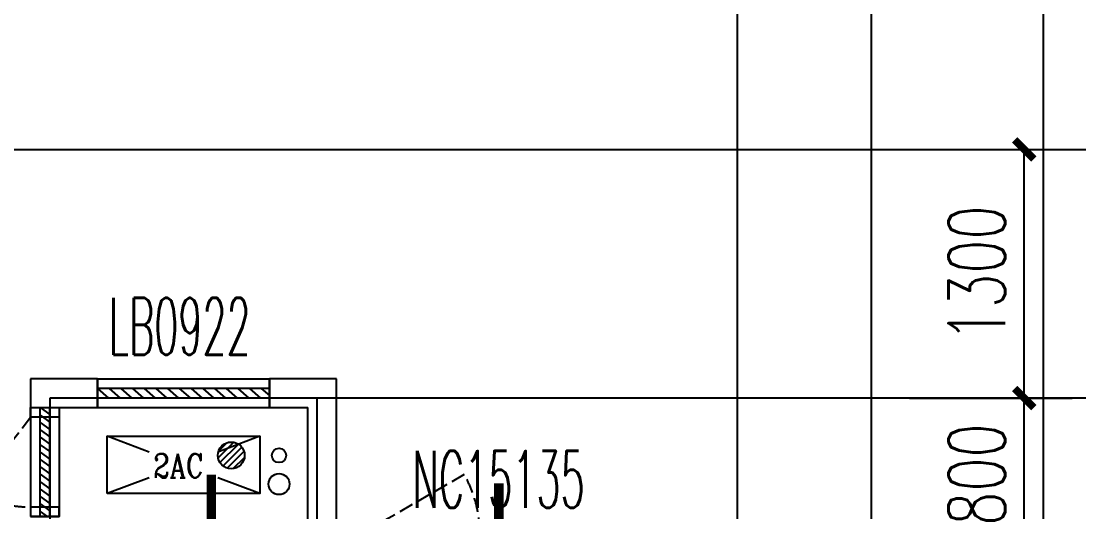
# Model space of a CAD drawing. Header units: millimetres. Extents: x 815519 to 890079, y 147095 to 251022.
# Drawn here: x 847270 to 852805, y 168000 to 170566 of the extents above; entities that cross this region are included whole.
import ezdxf

# ---------------------------------------------------------------- set-up
doc = ezdxf.new("R2010")
doc.units = ezdxf.units.MM
doc.header["$LTSCALE"] = 1000
doc.linetypes.add('DASH', pattern=[0.35, 0.25, -0.1])
doc.linetypes.add('DOTE', pattern=[61.468, 50.8, -5.08, 0.508, -5.08])
doc.layers.get('Defpoints').update_dxf_attribs({"color": 1})
for name, color, linetype in [('A-WIND（门窗）', 155, 'Continuous'), ('DIM_IDEN', 3, 'Continuous'), ('DOOR_FIRE', 4, 'Continuous'), ('DOOR_FIRE_TEXT', 7, 'Continuous'), ('EQUIP_地漏', 7, 'Continuous'), ('KTIAO', 125, 'Continuous'), ('PIPE-凝结', 150, 'Continuous'), ('PUB_DIM', 3, 'Continuous'), ('VPIPE-雨水', 4, 'DASH'), ('WALL', 2, 'Continuous'), ('WINDOW', 4, 'Continuous'), ('WINDOW_TEXT', 7, 'Continuous'), ('看线', 163, 'Continuous')]:
    doc.layers.add(name, color=color, linetype=linetype)
doc.layers.add('DOTE', color=1, linetype='DOTE', plot=False)
doc.styles.add('_TCH_DIM_T3', font='SIMPLEX.shx', dxfattribs={"width": 0.7, "bigfont": 'GBCBIG.shx'})
doc.styles.add('_TCH_WINDOW', font='SIMPLEX', dxfattribs={"height": 3.5, "bigfont": 'GBCBIG'})
doc.styles.add('COMPLEX', font='COMPLEX')
doc.styles.get("Standard").update_dxf_attribs({"font": 'gbenor.shx', "bigfont": 'gbcbig.shx'})
doc.linetypes.add('空调冷凝水管', pattern='A,0.14,-0.075,0.14,-0.075,0.14,-0.075,0.14,-0.075,0.14,-0.25,["N",Standard,S=0.2,R=0,X=-0.1,Y=-0.1],-0.25', length=1.5)
doc.dimstyles.new('_TCH_ARCH&&100', dxfattribs={"dimtxt": 297.5, "dimasz": 100, "dimexe": 250, "dimexo": 300, "dimgap": 100, "dimtad": 1, "dimdec": 0, "dimzin": 0, "dimdsep": 46, "dimtxsty": '_TCH_DIM_T3', "dimblk": 'ARCHTICK', "dimcen": 0.09, "dimclrt": 7, "dimazin": 2, "dimtfac": 1, "dimtdec": 0, "dimtix": 1, "dimtmove": 2, "dimatfit": 3, "dimfxl": 1, "dimtolj": 1, "dimtzin": 0, "dimarcsym": 0})

# ---------------------------------------------------------------- blocks, each defined once
blk = doc.blocks.new('_ArchTick')
at = {"color": 0, "linetype": 'ByBlock', "const_width": 0.4}
blk.add_lwpolyline([(-0.5, -0.5), (0.5, 0.5)], dxfattribs=at)
blk = doc.blocks.new('*D704')
at = {"layer": 'Defpoints', "color": 0, "transparency": 16777216}
for p in [(-338333.1, 361850), (-337433.1, 361850), (-338333.1, 360550)]:
    blk.add_point(p, dxfattribs=at)
at = {"layer": 'PUB_DIM', "color": 0, "lineweight": -2, "transparency": 16777216}
for p, q in [((-338033.1, 361850), (-337183.1, 361850)), ((-337433.1, 360550), (-337433.1, 361850)), ((-338033.1, 360550), (-337183.1, 360550))]:
    blk.add_line(p, q, dxfattribs=at)
at = {"layer": 'PUB_DIM', "color": 0, "lineweight": -2, "transparency": 16777216, "xscale": 100, "yscale": 100, "zscale": 100}
for p, rotation in [((-337433.1, 361850), 90), ((-337433.1, 360550), 270)]:
    blk.add_blockref('_ArchTick', p, dxfattribs=dict(at, rotation=rotation))
at = {"layer": 'PUB_DIM', "color": 7, "transparency": 16777216, "insert": (-337681.8, 361200), "char_height": 297.5, "attachment_point": 5, "rotation": 90, "style": '_TCH_DIM_T3'}
blk.add_mtext('\\A1;1300', dxfattribs=at)
blk = doc.blocks.new('*D705')
at = {"layer": 'Defpoints', "color": 0, "transparency": 16777216}
for p in [(-338333.1, 360550), (-337433.1, 360550), (-338333.1, 359750)]:
    blk.add_point(p, dxfattribs=at)
at = {"layer": 'PUB_DIM', "color": 0, "lineweight": -2, "transparency": 16777216}
for p, q in [((-338033.1, 360550), (-337183.1, 360550)), ((-337433.1, 359750), (-337433.1, 360550)), ((-338033.1, 359750), (-337183.1, 359750))]:
    blk.add_line(p, q, dxfattribs=at)
at = {"layer": 'PUB_DIM', "color": 0, "lineweight": -2, "transparency": 16777216, "xscale": 100, "yscale": 100, "zscale": 100}
for p, rotation in [((-337433.1, 360550), 90), ((-337433.1, 359750), 270)]:
    blk.add_blockref('_ArchTick', p, dxfattribs=dict(at, rotation=rotation))
at = {"layer": 'PUB_DIM', "color": 7, "transparency": 16777216, "insert": (-337681.8, 360150), "char_height": 297.5, "attachment_point": 5, "rotation": 90, "style": '_TCH_DIM_T3'}
blk.add_mtext('\\A1;800', dxfattribs=at)
blk = doc.blocks.new('空调室外机')
at = {"linetype": 'ByBlock', "ltscale": 0.4}
for p, q in [((-375.2, 159.4), (-155.4, 76.9)), ((205, 76.9), (424.8, 159.4)), ((-375.2, -140.6), (-155.4, -58.2)), ((205, -58.2), (424.8, -140.6))]:
    blk.add_line(p, q, dxfattribs=at)
blk.add_lwpolyline([(424.8, -140.6), (424.8, 159.4), (-375.2, 159.4), (-375.2, -140.6)], close=True, dxfattribs=at)
at = {"style": 'COMPLEX', "width": 0.8}
blk.add_attdef('AC', (-83.7, -57, 0), '', height=125, dxfattribs=at)
blk = doc.blocks.new('$WINLIB2D$00000001')
for p, q in [((-0.5, 0.5), (0.5, 0.5)), ((-0.5, 0.5), (-0.5, -0.5)), ((0.5, -0.5), (0.5, 0.5)), ((0.5, 0.1667), (-0.5, 0.1667)), ((0.5, -0.1667), (-0.5, -0.1667)), ((-0.5, -0.5), (0.5, -0.5))]:
    blk.add_line(p, q)
blk = doc.blocks.new('$WINLIB2D$00000039')
at = {"color": 0}
for points in [[(-0.5, 0.5), (-0.5, -0.5)], [(0.5, 0.5), (-0.5, 0.5)], [(0.5, -0.5), (0.5, 0.5)], [(-0.5, 0.1667), (0.5, 0.1667)], [(-0.3839, -0.1667), (-0.448, 0.1667)], [(-0.3159, -0.1667), (-0.38, 0.1667)], [(-0.2479, -0.1667), (-0.312, 0.1667)], [(-0.1799, -0.1667), (-0.244, 0.1667)], [(-0.1119, -0.1667), (-0.176, 0.1667)], [(-0.0439, -0.1667), (-0.108, 0.1667)], [(0.0241, -0.1667), (-0.04, 0.1667)], [(0.0921, -0.1667), (0.028, 0.1667)], [(0.16, -0.1667), (0.0959, 0.1667)], [(0.228, -0.1667), (0.1639, 0.1667)], [(0.296, -0.1667), (0.2319, 0.1667)], [(0.364, -0.1667), (0.2999, 0.1667)], [(0.432, -0.1667), (0.3679, 0.1667)], [(0.5, -0.1667), (0.4359, 0.1667)], [(-0.4519, -0.1667), (-0.5, 0.0836)], [(-0.5, -0.1667), (0.5, -0.1667)], [(0.5, -0.5), (-0.5, -0.5)]]:
    blk.add_lwpolyline(points, dxfattribs=at)
blk = doc.blocks.new('3-Ba户型')
at = {"layer": 'A-WIND（门窗）', "linetype": 'DASH', "ltscale": 0.3}
for p, q in [((-693889.1, 357710.4), (-693589.1, 358100)), ((-691319.9, 357800), (-691839.5, 357500))]:
    blk.add_line(p, q, dxfattribs=at)
at = {"layer": 'A-WIND（门窗）'}
for points in [[(-693589.1, 358150), (-693439.1, 358150), (-693439.1, 358100), (-693589.1, 358100)], [(-693589.1, 357580), (-693439.1, 357580), (-693439.1, 357630), (-693589.1, 357630)]]:
    blk.add_lwpolyline(points, close=True, dxfattribs=at)
at = {"layer": 'A-WIND（门窗）', "linetype": 'DASH', "ltscale": 0.3}
for centre, start, end in [((-691839.5, 357500), 0, 30), ((-693589.1, 358230), 240, 270)]:
    blk.add_arc(centre, 600, start, end, dxfattribs=at)
at = {"layer": 'WALL'}
for p, q in [((-693239.1, 358300), (-693589.1, 358300)), ((-693589.1, 358300), (-693589.1, 358150)), ((-693239.1, 358150), (-693239.1, 358300)), ((-691989.1, 358300), (-692339.1, 358300)), ((-692339.1, 358300), (-692339.1, 358150)), ((-691989.1, 357500), (-691989.1, 358300)), ((-693589.1, 358150), (-693439.1, 358150)), ((-693439.1, 358150), (-693239.1, 358150)), ((-692339.1, 358150), (-692139.1, 358150)), ((-692139.1, 357500), (-692139.1, 358150))]:
    blk.add_line(p, q, dxfattribs=at)
at = {"layer": 'DOOR_FIRE'}
ref = blk.add_blockref('$WINLIB2D$00000001', (-691139.1, 357400), dxfattribs=dict(at, xscale=-1500, yscale=200, zscale=200, rotation=180.0000025184202))
ref.add_attrib('A', 'NC15135', (-691590.6, 357626.2), dxfattribs={"layer": 'DOOR_FIRE_TEXT', "height": 297.5, "rotation": 0, "style": '_TCH_WINDOW', "width": 0.494118})
at = {"layer": 'KTIAO', "extrusion": (0, 0, -1)}
ref = blk.add_blockref('空调室外机', (692764.2, 357840.6), dxfattribs=dict(at, zscale=-1))
ref.add_attrib('AC', '2AC', (-692947.2, 357783.6), dxfattribs={"layer": '0', "height": 125, "style": 'COMPLEX', "width": 0.8})
at = {"layer": 'WINDOW'}
ref = blk.add_blockref('$WINLIB2D$00000039', (-692789.1, 358225), dxfattribs=dict(at, xscale=900, yscale=150, zscale=900, rotation=180.0000025184188))
ref.add_attrib('A', 'LB0922', (-693181.1, 358426.2), dxfattribs={"layer": 'WINDOW_TEXT', "height": 297.5, "rotation": 0, "style": '_TCH_WINDOW', "width": 0.494118})
at = {"layer": 'WINDOW', "xscale": 570, "yscale": -150, "zscale": 570, "rotation": 90.00000000002503}
blk.add_blockref('$WINLIB2D$00000039', (-693514.1, 357865), dxfattribs=at)
blk = doc.blocks.new('地漏')
h = blk.add_hatch()
h.set_pattern_fill('LINE', color=13, scale=25, angle=45, style=0)
h.set_pattern_definition([(45, (0, 0), (-16.83798023, 16.83798023), [])])
edge = h.paths.add_edge_path()
edge.add_arc((6430372.7, -196010.6), 70, 0, 360)
at = {"color": 13}
blk.add_line((6430410.5, -195951.9), (6430411.9, -195953.3), dxfattribs=at)
blk.add_circle((6430372.7, -196010.6), 70)
blk = doc.blocks.new("3B'雨水")
at = {"layer": 'PIPE-凝结', "linetype": '空调冷凝水管', "ltscale": 0.5}
blk.add_circle((-542814.1, 697390.5), 37.5, dxfattribs=at)
at = {"layer": 'VPIPE-雨水', "linetype": 'Continuous'}
blk.add_circle((-542814.1, 697240.5), 55, dxfattribs=at)
at = {"layer": 'EQUIP_地漏', "rotation": 180}
blk.add_blockref('地漏', (5887308.5, 501380, 400), dxfattribs=at)
blk = doc.blocks.new('10#标准层轴网')
at = {"layer": 'DOTE'}
for p, q in [((-338933.1, 356350), (-338933.1, 365950)), ((-338233.1, 354150), (-338233.1, 365950)), ((-337333.1, 342150), (-337333.1, 365950)), ((-337333.1, 342150), (-337333.1, 365950)), ((-370833.1, 361850), (-303473.1, 361850)), ((-331773.1, 360550), (-342533.1, 360550)), ((-342533.1, 360550), (-342533.1, 359750)), ((-341133.1, 359750), (-341133.1, 360550))]:
    blk.add_line(p, q, dxfattribs=at)
at = {"layer": 'PUB_DIM'}
for p1, p2, picture, middle in [((-338333.1, 360550), (-338333.1, 361850), '*D704', (-337681.8, 361200)), ((-338333.1, 359750), (-338333.1, 360550), '*D705', (-337681.8, 360150))]:
    dim = blk.add_aligned_dim(p1=p1, p2=p2, distance=-900, dimstyle='_TCH_ARCH&&100', dxfattribs=at)
    dim.commit()
    dim.dimension.update_dxf_attribs({"geometry": picture, "text_midpoint": middle})

msp = doc.modelspace()

# ---------------------------------------------------------------- linework, layer by layer
at = {"layer": 'DIM_IDEN', "color": 5, "const_width": 50}
for points in [[(848265, 167695.4), (848265, 168195.4)], [(849769.2, 167650), (849769.2, 168150)]]:
    msp.add_lwpolyline(points, dxfattribs=at)

# ---------------------------------------------------------------- block references
at = {"layer": '看线'}
for name, p in [('10#标准层轴网', (1189952.5, -191954.6)), ('3-Ba户型', (1540908.5, -189604.6)), ("3B'雨水", (1391433.6, -529095.1))]:
    msp.add_blockref(name, p, dxfattribs=at)

doc.saveas('drawing.dxf')
